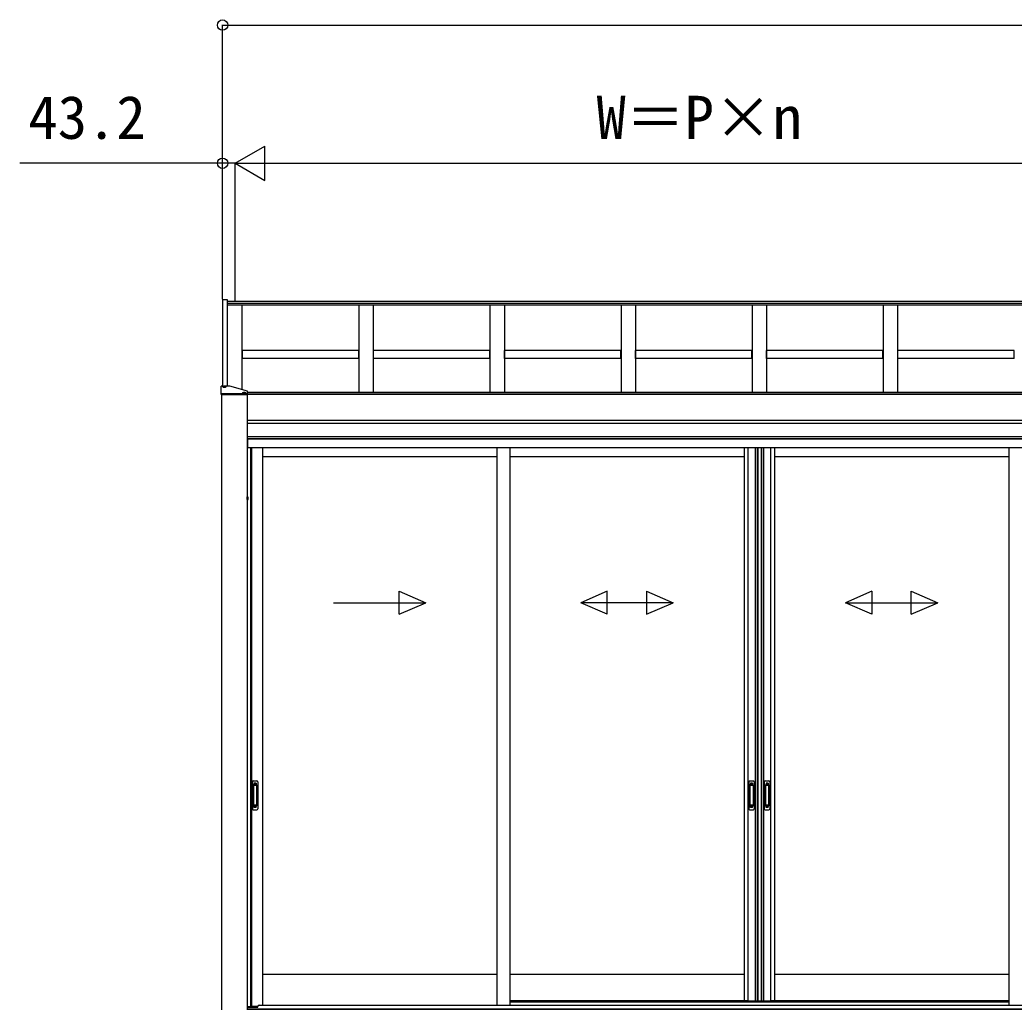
# Model space of a CAD drawing. Units: millimetres, scale not verified. Extents: x -10500 to 10500, y -15600 to 15524.
# Drawn here: x -7389 to -3937, y 8782 to 12217 of the extents above; entities that cross this region are included whole.
import ezdxf
from ezdxf.enums import TextEntityAlignment as Align

# ---------------------------------------------------------------- set-up
doc = ezdxf.new("R2010")
doc.units = ezdxf.units.MM
doc.header["$LTSCALE"] = 80
doc.layers.add('0-4_YKK_A1', color=4, linetype='Continuous')
doc.layers.add('0-5_YKK_D', color=6, linetype='Continuous')
doc.styles.add('ＭＳ ゴシック', font='')
doc.styles.get('ＭＳ ゴシック').set_extended_font_data('MS Gothic')

msp = doc.modelspace()

# ---------------------------------------------------------------- linework, layer by layer
at = {"layer": '0-4_YKK_A1'}
for p, q in [((-6685, 11246.67), (-6685, 10945.29)), ((-6685, 11246.67), (-6668.8, 11246.67)), ((-6668.8, 11246.67), (-6668.8, 10945.29)), ((-2990.3, 11239.04), (-6668.8, 11239.04)), ((-2990.3, 11232.1), (-6668.8, 11232.1)), ((-2990.3, 11226.86), (-6668.8, 11226.86)), ((-6616.8, 10933.05), (-6616.8, 11226.86)), ((-6211.8, 11226.86), (-6211.8, 10922.83)), ((-6161.8, 11226.86), (-6161.8, 10922.83)), ((-5756.8, 11226.86), (-5756.8, 10922.83)), ((-5706.8, 11226.86), (-5706.8, 10922.83)), ((-5301.8, 11226.86), (-5301.8, 10922.83)), ((-5251.8, 11226.86), (-5251.8, 10922.83)), ((-4846.8, 11226.86), (-4846.8, 10922.83)), ((-4796.8, 11226.86), (-4796.8, 10922.83)), ((-4391.8, 11226.86), (-4391.8, 10922.83)), ((-4341.8, 11226.86), (-4341.8, 10922.83)), ((-6689.8, 10916.58), (-6689.8, 10945.12)), ((-6682.76, 10945.29), (-6688.8, 10945.29)), ((-6684.7, 10943.5), (-6684.7, 10943.93)), ((-6681.25, 10945.51), (-6681.25, 10945.21)), ((-6679.29, 10944.91), (-6679.29, 10945.22)), ((-6678.31, 10944.91), (-6678.31, 10945.22)), ((-6676.35, 10945.21), (-6676.35, 10945.51)), ((-6659.8, 10945.29), (-6674.84, 10945.29)), ((-6672.9, 10943.5), (-6672.9, 10943.93)), ((-6598.8, 10927.93), (-6659.8, 10945.29)), ((-6689.13, 10915.91), (-6689.62, 10916.41)), ((-6689.3, 10915.91), (-6689.3, 8779.5)), ((-6689.3, 10915.91), (-6599.3, 10915.91)), ((-6599.8, 10918.37), (-6688.8, 10918.37)), ((-6599.8, 10916.41), (-6688.8, 10916.41)), ((-6688.01, 10915.91), (-6688.5, 10916.41)), ((-6686.89, 10915.91), (-6687.38, 10916.41)), ((-6685.76, 10915.91), (-6686.26, 10916.41)), ((-6684.64, 10915.91), (-6685.13, 10916.41)), ((-6683.52, 10915.91), (-6684.01, 10916.41)), ((-6682.4, 10915.91), (-6682.89, 10916.41)), ((-6681.27, 10915.91), (-6681.77, 10916.41)), ((-6680.15, 10915.91), (-6680.64, 10916.41)), ((-6679.03, 10915.91), (-6679.52, 10916.41)), ((-6677.91, 10915.91), (-6678.4, 10916.41)), ((-6676.78, 10915.91), (-6677.28, 10916.41)), ((-6675.66, 10915.91), (-6676.15, 10916.41)), ((-6674.54, 10915.91), (-6675.03, 10916.41)), ((-6673.42, 10915.91), (-6673.91, 10916.41)), ((-6672.29, 10915.91), (-6672.79, 10916.41)), ((-6671.17, 10915.91), (-6671.66, 10916.41)), ((-6670.05, 10915.91), (-6670.54, 10916.41)), ((-6668.93, 10915.91), (-6669.42, 10916.41)), ((-6667.8, 10915.91), (-6668.3, 10916.41)), ((-6666.68, 10915.91), (-6667.17, 10916.41)), ((-6665.56, 10915.91), (-6666.05, 10916.41)), ((-6664.44, 10915.91), (-6664.93, 10916.41)), ((-6663.31, 10915.91), (-6663.81, 10916.41)), ((-6662.19, 10915.91), (-6662.68, 10916.41)), ((-6661.07, 10915.91), (-6661.56, 10916.41)), ((-6659.95, 10915.91), (-6660.44, 10916.41)), ((-6658.82, 10915.91), (-6659.32, 10916.41)), ((-6657.7, 10915.91), (-6658.19, 10916.41)), ((-6656.58, 10915.91), (-6657.07, 10916.41)), ((-6655.46, 10915.91), (-6655.95, 10916.41)), ((-6654.33, 10915.91), (-6654.83, 10916.41)), ((-6653.21, 10915.91), (-6653.7, 10916.41)), ((-6652.09, 10915.91), (-6652.58, 10916.41)), ((-6650.97, 10915.91), (-6651.46, 10916.41)), ((-6649.84, 10915.91), (-6650.34, 10916.41)), ((-6648.72, 10915.91), (-6649.21, 10916.41)), ((-6647.6, 10915.91), (-6648.09, 10916.41)), ((-6646.48, 10915.91), (-6646.97, 10916.41)), ((-6645.35, 10915.91), (-6645.85, 10916.41)), ((-6644.23, 10915.91), (-6644.72, 10916.41)), ((-6643.11, 10915.91), (-6643.6, 10916.41)), ((-6641.99, 10915.91), (-6642.48, 10916.41)), ((-6640.86, 10915.91), (-6641.36, 10916.41)), ((-6639.74, 10915.91), (-6640.23, 10916.41)), ((-6638.62, 10915.91), (-6639.11, 10916.41)), ((-6637.5, 10915.91), (-6637.99, 10916.41)), ((-6636.37, 10915.91), (-6636.87, 10916.41)), ((-6635.25, 10915.91), (-6635.74, 10916.41)), ((-6634.13, 10915.91), (-6634.62, 10916.41)), ((-6633.01, 10915.91), (-6633.5, 10916.41)), ((-6631.88, 10915.91), (-6632.38, 10916.41)), ((-6630.76, 10915.91), (-6631.25, 10916.41)), ((-6629.64, 10915.91), (-6630.13, 10916.41)), ((-6628.52, 10915.91), (-6629.01, 10916.41)), ((-6627.39, 10915.91), (-6627.89, 10916.41)), ((-6626.27, 10915.91), (-6626.76, 10916.41)), ((-6625.15, 10915.91), (-6625.64, 10916.41)), ((-6624.03, 10915.91), (-6624.52, 10916.41)), ((-6622.9, 10915.91), (-6623.4, 10916.41)), ((-6621.78, 10915.91), (-6622.27, 10916.41)), ((-6620.66, 10915.91), (-6621.15, 10916.41)), ((-6619.54, 10915.91), (-6620.03, 10916.41)), ((-6618.41, 10915.91), (-6618.91, 10916.41)), ((-6617.29, 10915.91), (-6617.78, 10916.41)), ((-6616.17, 10915.91), (-6616.66, 10916.41)), ((-6615.7, 10921.79), (-6615.7, 10922.23)), ((-6615.05, 10915.91), (-6615.54, 10916.41)), ((-6613.92, 10915.91), (-6614.42, 10916.41)), ((-6612.8, 10915.91), (-6613.29, 10916.41)), ((-6612.25, 10923.81), (-6612.25, 10923.5)), ((-6611.68, 10915.91), (-6612.17, 10916.41)), ((-6610.56, 10915.91), (-6611.05, 10916.41)), ((-6610.29, 10923.21), (-6610.29, 10923.51)), ((-6609.43, 10915.91), (-6609.93, 10916.41)), ((-6609.31, 10923.21), (-6609.31, 10923.51)), ((-6608.31, 10915.91), (-6608.8, 10916.41)), ((-6607.19, 10915.91), (-6607.68, 10916.41)), ((-6607.35, 10923.5), (-6607.35, 10923.81)), ((-6606.07, 10915.91), (-6606.56, 10916.41)), ((-6604.94, 10915.91), (-6605.44, 10916.41)), ((-6603.82, 10915.91), (-6604.31, 10916.41)), ((-6603.9, 10921.79), (-6603.9, 10922.23)), ((-6602.7, 10915.91), (-6603.19, 10916.41)), ((-6601.58, 10915.91), (-6602.07, 10916.41)), ((-6600.45, 10915.91), (-6600.94, 10916.41)), ((-6599.33, 10915.91), (-6599.82, 10916.41)), ((-6599.3, 10915.91), (-6599.3, 8779.5)), ((-6598.8, 10916.58), (-6598.8, 10927.93)), ((-6598.8, 10919.03), (-3021.8, 10919.03)), ((-6598.8, 10917), (-3021.8, 10917)), ((-6599.3, 10827), (-3021.8, 10827)), ((-6599.3, 10816.22), (-3021.8, 10816.22)), ((-6441.4, 10769.5), (-6599.3, 10769.5)), ((-6441.4, 10769.5), (-6599.3, 10769.5)), ((-6441.4, 10762.5), (-6599.3, 10762.5)), ((-6598.8, 10761.5), (-6599.3, 10761.5)), ((-2964.3, 10769.5), (-6441.4, 10769.5)), ((-3039.8, 10769.5), (-6441.4, 10769.5)), ((-3039.8, 10762.5), (-6441.4, 10762.5)), ((-6587.8, 10731.5), (-6598.8, 10731.5)), ((-6587.8, 10731.5), (-6587.8, 8790)), ((-6584.6, 10731.5), (-6584.6, 8792.5)), ((-6546.8, 10731.5), (-6546.8, 8796)), ((-5733.05, 10731.5), (-5733.05, 8796)), ((-5688.05, 10731.5), (-5688.05, 8796)), ((-4874.3, 10731.5), (-4874.3, 8810.5)), ((-4861.1, 10731.5), (-4861.1, 8810.5)), ((-4836.5, 10731.5), (-4836.5, 8810.5)), ((-4829.3, 10731.5), (-4829.3, 8810.5)), ((-4827.3, 10731.5), (-4827.3, 8810.5)), ((-4815.5, 10731.5), (-4815.5, 8810.5)), ((-4814.3, 10731.5), (-4814.3, 8810.5)), ((-4807.1, 10731.5), (-4807.1, 8810.5)), ((-4782.5, 10731.5), (-4782.5, 8810.5)), ((-4769.3, 10731.5), (-4769.3, 8810.5)), ((-3955.55, 10731.5), (-3955.55, 8796)), ((-5733.05, 10699.5), (-6546.8, 10699.5)), ((-4874.3, 10699.5), (-5688.05, 10699.5)), ((-3955.55, 10699.5), (-4769.3, 10699.5)), ((-6598.71, 10560.6), (-6599.3, 10560.5)), ((-6599.3, 10551.5), (-6599.3, 10560.5)), ((-6598.71, 10551.4), (-6599.3, 10551.5)), ((-6598.71, 10560.6), (-6597.56, 10560.4)), ((-6598.71, 10551.4), (-6598.71, 10560.6)), ((-6598.71, 10551.4), (-6597.56, 10551.6)), ((-6071.58, 10153.13), (-6071.58, 10233.13)), ((-6071.58, 10233.13), (-5979.92, 10193.13)), ((-5349.52, 10233.13), (-5441.17, 10193.13)), ((-5349.52, 10153.13), (-5349.52, 10233.13)), ((-5212.83, 10233.13), (-5121.17, 10193.13)), ((-5212.83, 10233.13), (-5212.83, 10153.13)), ((-4430.77, 10233.13), (-4522.43, 10193.13)), ((-4430.77, 10233.13), (-4430.77, 10153.13)), ((-4294.08, 10233.13), (-4202.43, 10193.13)), ((-4294.08, 10153.13), (-4294.08, 10233.13)), ((-6299.92, 10193.13), (-5979.92, 10193.13)), ((-6071.58, 10153.13), (-5979.92, 10193.13)), ((-5349.52, 10153.13), (-5441.17, 10193.13)), ((-5121.17, 10193.13), (-5441.17, 10193.13)), ((-5212.83, 10153.13), (-5121.17, 10193.13)), ((-4522.43, 10193.13), (-4202.43, 10193.13)), ((-4430.77, 10153.13), (-4522.43, 10193.13)), ((-4294.08, 10153.13), (-4202.43, 10193.13)), ((-6581.8, 9571.5), (-6581.8, 9477.5)), ((-6578.8, 9574.5), (-6565.8, 9574.5)), ((-6568.8, 9566.5), (-6575.8, 9566.5)), ((-6575.8, 9566.49), (-6575.8, 9562)), ((-6568.8, 9564.09), (-6575.8, 9564.09)), ((-6568.8, 9563.59), (-6575.8, 9563.59)), ((-6568.8, 9566.49), (-6568.8, 9562)), ((-6562.8, 9571.5), (-6562.8, 9477.5)), ((-4858.3, 9571.5), (-4858.3, 9477.5)), ((-4855.3, 9574.5), (-4842.3, 9574.5)), ((-4845.3, 9566.5), (-4852.3, 9566.5)), ((-4852.3, 9566.49), (-4852.3, 9562)), ((-4845.3, 9564.09), (-4852.3, 9564.09)), ((-4845.3, 9563.59), (-4852.3, 9563.59)), ((-4845.3, 9566.49), (-4845.3, 9562)), ((-4839.3, 9571.5), (-4839.3, 9477.5)), ((-4804.3, 9571.5), (-4804.3, 9477.5)), ((-4801.3, 9574.5), (-4788.3, 9574.5)), ((-4791.3, 9566.5), (-4798.3, 9566.5)), ((-4798.3, 9566.49), (-4798.3, 9562)), ((-4791.3, 9564.09), (-4798.3, 9564.09)), ((-4791.3, 9563.59), (-4798.3, 9563.59)), ((-4791.3, 9566.49), (-4791.3, 9562)), ((-4785.3, 9571.5), (-4785.3, 9477.5)), ((-6578, 9560.5), (-6578, 9488.5)), ((-6577.9, 9560.95), (-6577.71, 9559.09)), ((-6577.71, 9558.09), (-6577.71, 9490.91)), ((-6567.6, 9561.5), (-6577, 9561.5)), ((-6567.96, 9559.09), (-6576.71, 9559.09)), ((-6566.97, 9559.09), (-6566.73, 9560.99)), ((-6566.97, 9558.09), (-6566.97, 9490.91)), ((-6566.6, 9560.5), (-6566.6, 9488.5)), ((-4854.5, 9560.5), (-4854.5, 9488.5)), ((-4854.4, 9560.95), (-4854.21, 9559.09)), ((-4854.21, 9558.09), (-4854.21, 9490.91)), ((-4844.1, 9561.5), (-4853.5, 9561.5)), ((-4844.46, 9559.09), (-4853.21, 9559.09)), ((-4843.47, 9559.09), (-4843.23, 9560.99)), ((-4843.47, 9558.09), (-4843.47, 9490.91)), ((-4843.1, 9560.5), (-4843.1, 9488.5)), ((-4800.5, 9560.5), (-4800.5, 9488.5)), ((-4800.4, 9560.95), (-4800.21, 9559.09)), ((-4800.21, 9558.09), (-4800.21, 9490.91)), ((-4790.1, 9561.5), (-4799.5, 9561.5)), ((-4790.46, 9559.09), (-4799.21, 9559.09)), ((-4789.47, 9559.09), (-4789.23, 9560.99)), ((-4789.47, 9558.09), (-4789.47, 9490.91)), ((-4789.1, 9560.5), (-4789.1, 9488.5)), ((-6578.8, 9474.5), (-6565.8, 9474.5)), ((-6577.9, 9488.05), (-6577.71, 9489.91)), ((-6567.6, 9487.5), (-6577, 9487.5)), ((-6567.96, 9489.91), (-6576.71, 9489.91)), ((-6575.8, 9482.51), (-6575.8, 9487)), ((-6568.8, 9485.41), (-6575.8, 9485.41)), ((-6568.8, 9484.91), (-6575.8, 9484.91)), ((-6568.8, 9482.5), (-6575.8, 9482.5)), ((-6568.8, 9482.51), (-6568.8, 9487)), ((-6566.73, 9488.01), (-6566.97, 9489.91)), ((-4855.3, 9474.5), (-4842.3, 9474.5)), ((-4854.4, 9488.05), (-4854.21, 9489.91)), ((-4844.1, 9487.5), (-4853.5, 9487.5)), ((-4844.46, 9489.91), (-4853.21, 9489.91)), ((-4852.3, 9482.51), (-4852.3, 9487)), ((-4845.3, 9485.41), (-4852.3, 9485.41)), ((-4845.3, 9484.91), (-4852.3, 9484.91)), ((-4845.3, 9482.5), (-4852.3, 9482.5)), ((-4845.3, 9482.51), (-4845.3, 9487)), ((-4843.23, 9488.01), (-4843.47, 9489.91)), ((-4801.3, 9474.5), (-4788.3, 9474.5)), ((-4800.4, 9488.05), (-4800.21, 9489.91)), ((-4790.1, 9487.5), (-4799.5, 9487.5)), ((-4790.46, 9489.91), (-4799.21, 9489.91)), ((-4798.3, 9482.51), (-4798.3, 9487)), ((-4791.3, 9485.41), (-4798.3, 9485.41)), ((-4791.3, 9484.91), (-4798.3, 9484.91)), ((-4791.3, 9482.5), (-4798.3, 9482.5)), ((-4791.3, 9482.51), (-4791.3, 9487)), ((-4789.23, 9488.01), (-4789.47, 9489.91)), ((-5733.05, 8902.5), (-6546.8, 8902.5)), ((-4874.3, 8902.5), (-5688.05, 8902.5)), ((-3955.55, 8902.5), (-4769.3, 8902.5)), ((-4862.3, 8810.5), (-5688.05, 8810.5)), ((-5688.05, 8807.5), (-3955.55, 8807.5)), ((-4874.3, 8810.5), (-4816.3, 8810.5)), ((-4827.3, 8810.5), (-4769.3, 8810.5)), ((-3955.55, 8810.5), (-4781.3, 8810.5)), ((-3039.8, 8782.5), (-6599.3, 8782.5)), ((-6598.8, 8782.5), (-6599.3, 8782.5)), ((-6587.8, 8790), (-6598.8, 8790)), ((-6598.8, 8782.5), (-6598.8, 8790)), ((-6598.3, 8782.5), (-6598.3, 8790)), ((-6598.3, 8789.5), (-6563.3, 8789.5)), ((-6598.3, 8782.5), (-3045.3, 8782.5)), ((-6587.8, 8792.5), (-6563.07, 8792.5)), ((-6563.3, 8789.5), (-6563.3, 8791))]:
    msp.add_line(p, q, dxfattribs=at)
for points in [[(-6212.3, 11040.73), (-6212.3, 11069.46), (-6616.3, 11069.46)], [(-6212.3, 11040.73), (-6616.3, 11040.73), (-6616.3, 11069.46)], [(-5757.3, 11040.73), (-5757.3, 11069.46), (-6161.3, 11069.46)], [(-5757.3, 11040.73), (-6161.3, 11040.73), (-6161.3, 11069.46)], [(-5302.3, 11040.73), (-5302.3, 11069.46), (-5706.3, 11069.46)], [(-5302.3, 11040.73), (-5706.3, 11040.73), (-5706.3, 11069.46)], [(-4847.3, 11040.73), (-4847.3, 11069.46), (-5251.3, 11069.46)], [(-4847.3, 11040.73), (-5251.3, 11040.73), (-5251.3, 11069.46)], [(-4392.3, 11040.73), (-4392.3, 11069.46), (-4796.3, 11069.46)], [(-4392.3, 11040.73), (-4796.3, 11040.73), (-4796.3, 11069.46)], [(-3937.3, 11040.73), (-3937.3, 11069.46), (-4341.3, 11069.46)], [(-3937.3, 11040.73), (-4341.3, 11040.73), (-4341.3, 11069.46)], [(-6679.29, 10945.22), (-6679.35, 10945.32), (-6679.47, 10945.38), (-6679.6, 10945.42), (-6679.73, 10945.44), (-6679.87, 10945.45), (-6680, 10945.45), (-6680.14, 10945.44), (-6680.27, 10945.42)], [(-6677.33, 10945.42), (-6677.46, 10945.44), (-6677.6, 10945.45), (-6677.73, 10945.45), (-6677.87, 10945.44), (-6678, 10945.42), (-6678.13, 10945.38), (-6678.25, 10945.32), (-6678.31, 10945.22)], [(-6610.29, 10923.51), (-6610.35, 10923.62), (-6610.47, 10923.68), (-6610.6, 10923.71), (-6610.73, 10923.73), (-6610.87, 10923.74), (-6611, 10923.74), (-6611.14, 10923.73), (-6611.27, 10923.71)], [(-6608.33, 10923.71), (-6608.46, 10923.73), (-6608.6, 10923.74), (-6608.73, 10923.74), (-6608.87, 10923.73), (-6609, 10923.71), (-6609.13, 10923.68), (-6609.25, 10923.62), (-6609.31, 10923.51)], [(-2964.3, 10919.03), (-2964.3, 10922.83), (-6598.8, 10922.83)], [(-6598.8, 10761.5), (-6598.8, 10743.08), (-6598.8, 10731.5)], [(-3045.3, 10761.5), (-6441.4, 10761.5), (-6598.3, 10761.5)], [(-6598.3, 10731.5), (-6598.3, 10743.13), (-6598.3, 10761.5)], [(-3055.8, 10731.5), (-6441.4, 10731.5), (-6487.2, 10731.5), (-6587.8, 10731.5)], [(-6558.3, 8796), (-5688.05, 8796), (-3085.3, 8796)]]:
    msp.add_lwpolyline(points, dxfattribs=at)
msp.add_lwpolyline([(-6598.8, 10916.41), (-6689.8, 10916.41), (-6689.8, 10915.91), (-6598.8, 10915.91)], close=True, dxfattribs=at)
for centre, radius, start, end in [((-6597.75, 10559.36), 1.06, 30.63591, 80), ((-6597.75, 10552.64), 1.06, 280, 329.36409), ((-6603.42, 10556), 7.65, 329.36409, 30.63591), ((-6578.8, 9571.5), 3, 90, 180), ((-6565.8, 9571.5), 3, 0, 90), ((-4855.3, 9571.5), 3, 90, 180), ((-4842.3, 9571.5), 3, 0, 90), ((-4801.3, 9571.5), 3, 90, 180), ((-4788.3, 9571.5), 3, 0, 90), ((-6577, 9560.5), 1, 90, 180), ((-6576.71, 9558.09), 1, 90, 180), ((-6567.97, 9558.09), 1, 0, 90), ((-6567.6, 9560.5), 1, 0, 90), ((-4853.5, 9560.5), 1, 90, 180), ((-4853.21, 9558.09), 1, 90, 180), ((-4844.47, 9558.09), 1, 0, 90), ((-4844.1, 9560.5), 1, 0, 90), ((-4799.5, 9560.5), 1, 90, 180), ((-4799.21, 9558.09), 1, 90, 180), ((-4790.47, 9558.09), 1, 0, 90), ((-4790.1, 9560.5), 1, 0, 90), ((-6578.8, 9477.5), 3, 180, 270), ((-6577, 9488.5), 1, 180, 270), ((-6576.71, 9490.91), 1, 180, 270), ((-6567.97, 9490.91), 1, 270, 0), ((-6567.6, 9488.5), 1, 270, 0), ((-6565.8, 9477.5), 3, 270, 0), ((-4855.3, 9477.5), 3, 180, 270), ((-4853.5, 9488.5), 1, 180, 270), ((-4853.21, 9490.91), 1, 180, 270), ((-4844.47, 9490.91), 1, 270, 0), ((-4844.1, 9488.5), 1, 270, 0), ((-4842.3, 9477.5), 3, 270, 0), ((-4801.3, 9477.5), 3, 180, 270), ((-4799.5, 9488.5), 1, 180, 270), ((-4799.21, 9490.91), 1, 180, 270), ((-4790.47, 9490.91), 1, 270, 0), ((-4790.1, 9488.5), 1, 270, 0), ((-4788.3, 9477.5), 3, 270, 0), ((-6558.3, 8791), 5, 90, 180)]:
    msp.add_arc(centre, radius, start, end, dxfattribs=at)
for centre, major_axis, ratio, start_param, end_param in [((-6688.8, 10945.12), (-1, 0), 0.173648, 4.712389, 6.2831853), ((-6678.8, 10943.5), (5.9, 0), 0.310816, 3.1415927, 6.2831853), ((-6678.8, 10938.99), (8.02, 0), 0.85381, 1.7551906, 1.8813492), ((-6678.8, 10938.69), (-8.02, 0), 0.85381, 4.8967832, 5.0229419), ((-6678.8, 10938.08), (8.02, 0), 0.85381, 1.5096412, 1.6319515), ((-6678.8, 10938.99), (-8.02, 0), 0.85381, 4.4018361, 4.5279947), ((-6678.8, 10938.69), (8.02, 0), 0.85381, 1.2602434, 1.3864021), ((-6688.8, 10918.55), (-1, 0), 0.173648, 6.2831853, 7.8539816), ((-6688.8, 10916.58), (-1, 0), 0.173648, 6.2831853, 7.8539816), ((-6609.8, 10921.79), (5.9, 0), 0.310816, 3.1415927, 6.2831853), ((-6609.8, 10917.29), (8.02, 0), 0.85381, 1.7551906, 1.8813492), ((-6609.8, 10916.98), (-8.02, 0), 0.85381, 4.8967832, 5.0229419), ((-6609.8, 10916.37), (8.02, 0), 0.85381, 1.5096412, 1.6319515), ((-6609.8, 10917.29), (-8.02, 0), 0.85381, 4.4018361, 4.5279947), ((-6609.8, 10916.98), (8.02, 0), 0.85381, 1.2602434, 1.3864021), ((-6599.8, 10918.55), (1, 0), 0.173648, 4.712389, 6.2831853), ((-6599.8, 10916.58), (1, 0), 0.173648, 4.712389, 6.2831853)]:
    msp.add_ellipse(centre, major_axis=major_axis, ratio=ratio, start_param=start_param, end_param=end_param, dxfattribs=at)
for centre in [(-6678.8, 10943.93), (-6609.8, 10922.23)]:
    msp.add_ellipse(centre, major_axis=(5.9, 0), ratio=0.310816, dxfattribs=at)
at = {"layer": '0-5_YKK_D'}
for p, q in [((-6685, 11247.67), (-6685, 12200.04)), ((-6685, 12199.04), (-2964.3, 12199.04)), ((-6641.8, 11719.04), (-6537.88, 11779.04)), ((-6537.88, 11659.04), (-6537.88, 11779.04)), ((-6685, 11719.04), (-7388.86, 11719.04)), ((-6685, 11247.67), (-6685, 11720.04)), ((-6641.8, 11719.04), (-6685, 11719.04)), ((-6641.8, 11240.04), (-6641.8, 11720.04)), ((-6641.8, 11240.04), (-6641.8, 11720.04)), ((-6641.8, 11719.04), (-6569.8, 11719.04)), ((-6641.8, 11719.04), (-6537.88, 11659.04)), ((-6641.8, 11719.04), (-6433.95, 11719.04)), ((-6521.8, 11719.04), (-3121.8, 11719.04))]:
    msp.add_line(p, q, dxfattribs=at)
for centre in [(-6685, 12199.04), (-6685, 11719.04)]:
    msp.add_circle(centre, 18, dxfattribs=at)

# ---------------------------------------------------------------- texts
at = {"layer": '0-5_YKK_D', "style": 'ＭＳ ゴシック'}
for s, p in [('43.2', (-7359.3, 11759.04)), ('W＝P×n', (-5386.86, 11759.04))]:
    msp.add_text(s, height=149.6, dxfattribs=at).set_placement(p, align=Align.BOTTOM_LEFT)

doc.saveas('drawing.dxf')
